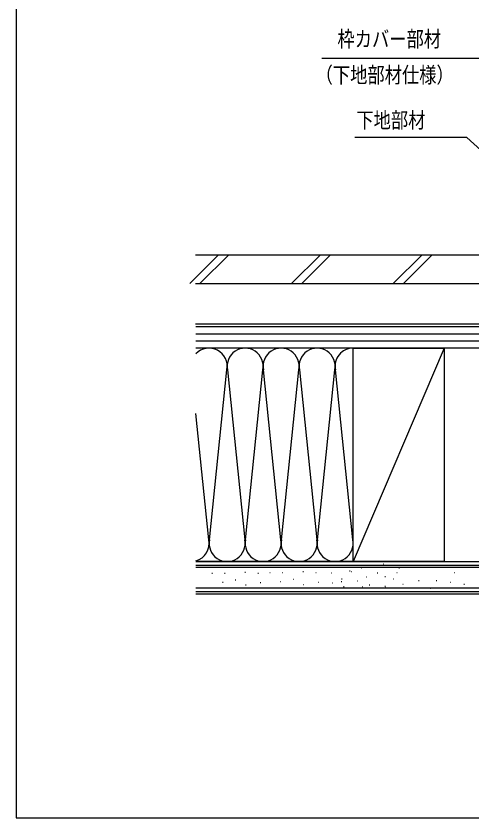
# Model space of a CAD drawing. Units: millimetres, scale not verified. Extents: x -527 to 523, y -789 to 788.
# Drawn here: x -527.2 to -337.2, y -788.6 to -454 of the extents above; entities that cross this region are included whole.
import ezdxf
from ezdxf.enums import TextEntityAlignment as Align

# ---------------------------------------------------------------- set-up
doc = ezdxf.new("R2010")
doc.units = ezdxf.units.MM
doc.header["$LTSCALE"] = 4
for name, color, linetype in [('0-7_YKK_D', 6, 'Continuous'), ('0-8_YKK_ZWAK', 7, 'Continuous'), ('0-9_YSS_K', 3, 'Continuous'), ('0-A_YSS_KE', 3, 'Continuous')]:
    doc.layers.add(name, color=color, linetype=linetype)
doc.styles.add('ＭＳ ゴシック', font='')
doc.styles.get('ＭＳ ゴシック').set_extended_font_data('MS Gothic')

msp = doc.modelspace()

# ---------------------------------------------------------------- linework, layer by layer
at = {"layer": '0-7_YKK_D'}
for points in [[(-295.217, -516.1), (-296.519, -513.908), (-321.543, -471.751), (-399.775, -471.751)], [(-309.7, -531.433), (-311.592, -529.724), (-339.296, -504.694), (-386.052, -504.694)]]:
    msp.add_lwpolyline(points, dxfattribs=at)
at = {"layer": '0-8_YKK_ZWAK'}
msp.add_line((-527.2, 741.4), (-527.2, -788.6), dxfattribs=at)
msp.add_lwpolyline([(-527.2, -788.6), (522.8, -788.6), (522.8, 741.4)], dxfattribs=at)
at = {"layer": '0-9_YSS_K'}
for p, q in [((-442.79, -553.6), (-454.79, -565.6)), ((-438.548, -553.6), (-450.548, -565.6)), ((-400.364, -553.6), (-412.364, -565.6)), ((-396.121, -553.6), (-408.121, -565.6)), ((-357.938, -553.6), (-369.938, -565.6)), ((-353.695, -553.6), (-365.695, -565.6)), ((-452.2, -583.6), (-259.7, -583.6)), ((-452.2, -586.6), (-259.7, -586.6)), ((-452.2, -589.6), (-259.7, -589.6)), ((-259.7, -592.6), (-452.2, -592.6)), ((-386.701, -592.6), (-452.2, -592.6)), ((-348.701, -592.6), (-386.701, -681.6)), ((-386.701, -681.6), (-386.701, -592.6)), ((-446.543, -672.568), (-439.36, -601.632)), ((-439.043, -601.632), (-431.86, -672.568)), ((-431.543, -672.568), (-424.36, -601.632)), ((-416.86, -672.568), (-424.043, -601.632)), ((-416.543, -672.568), (-409.36, -601.632)), ((-409.043, -601.632), (-401.86, -672.568)), ((-401.543, -672.568), (-394.36, -601.632)), ((-386.86, -672.568), (-394.043, -601.632)), ((-446.86, -672.568), (-452.2, -619.834)), ((-386.702, -681.6), (-452.2, -681.6)), ((-452.2, -683.1), (-252.2, -683.1)), ((-407.628, -685.778), (-407.428, -685.778)), ((-387.993, -685.645), (-388.193, -685.645)), ((-383.048, -684.321), (-383.248, -684.321)), ((-373.983, -682.672), (-374.183, -682.672)), ((-367.389, -684.321), (-367.589, -684.321)), ((-360.884, -684.166), (-361.084, -684.166)), ((-351.818, -684.166), (-352.018, -684.166)), ((-338.631, -684.166), (-338.831, -684.166)), ((-445.552, -686.472), (-445.352, -686.472)), ((-440.28, -686.472), (-440.08, -686.472)), ((-431.772, -685.993), (-431.572, -685.993)), ((-426.38, -686.472), (-426.18, -686.472)), ((-421.408, -686.257), (-421.208, -686.257)), ((-416.136, -686.257), (-415.936, -686.257)), ((-411.702, -689.013), (-411.502, -689.013)), ((-402.236, -686.257), (-402.036, -686.257)), ((-395.765, -686.377), (-395.565, -686.377)), ((-391.29, -688.941), (-391.49, -688.941)), ((-387.342, -685.985), (-387.542, -685.985)), ((-381.07, -688.117), (-381.27, -688.117)), ((-376.455, -686.469), (-376.655, -686.469)), ((-373.246, -687.962), (-373.446, -687.962)), ((-369.862, -688.941), (-370.062, -688.941)), ((-368.301, -686.314), (-368.501, -686.314)), ((-344.401, -686.314), (-344.601, -686.314)), ((-441.119, -690.187), (-440.919, -690.187)), ((-435.846, -689.228), (-435.646, -689.228)), ((-431.533, -691.385), (-431.333, -691.385)), ((-425.421, -690.426), (-425.221, -690.426)), ((-416.975, -689.972), (-416.775, -689.972)), ((-407.389, -691.17), (-407.189, -691.17)), ((-401.277, -690.211), (-401.077, -690.211)), ((-395.286, -690.571), (-395.086, -690.571)), ((-391.432, -690.075), (-391.632, -690.075)), ((-390.466, -692.238), (-390.666, -692.238)), ((-384.697, -689.766), (-384.897, -689.766)), ((-382.718, -692.238), (-382.918, -692.238)), ((-379.752, -691.414), (-379.952, -691.414)), ((-373.246, -692.083), (-373.446, -692.083)), ((-373.158, -692.238), (-373.358, -692.238)), ((-365.829, -691.259), (-366.029, -691.259)), ((-359.235, -689.611), (-359.435, -689.611)), ((-351.818, -689.611), (-352.018, -689.611)), ((-346.049, -690.435), (-346.249, -690.435)), ((-340.28, -691.259), (-340.48, -691.259)), ((-452.2, -692.6), (-252.2, -692.6)), ((-452.2, -695.1), (-252.2, -695.1)), ((-354.29, -692.907), (-354.49, -692.907))]:
    msp.add_line(p, q, dxfattribs=at)
for centre, start, end in [((-446.701, -600.1), 348.21646, 137.14991), ((-431.701, -600.1), 348.21646, 191.78354), ((-416.701, -600.1), 348.21646, 191.78354), ((-401.701, -600.1), 348.21646, 191.78354), ((-386.701, -600.1), 90, 191.78354), ((-454.202, -674.1), 285.47795, 11.78352), ((-439.202, -674.1), 168.21638, 11.78352), ((-424.202, -674.1), 168.21638, 11.78352), ((-409.202, -674.1), 168.21638, 11.78352), ((-394.202, -674.1), 168.21638, 11.78352)]:
    msp.add_arc(centre, 7.5, start, end, dxfattribs=at)
at = {"layer": '0-A_YSS_KE'}
for p, q in [((-452.401, -553.6), (-254.8, -553.6)), ((-331.201, -582.599), (-452.401, -582.599)), ((-386.701, -681.6), (-386.701, -592.6)), ((-386.701, -592.6), (-348.701, -592.6)), ((-348.701, -592.6), (-348.701, -681.6)), ((-452.2, -681.6), (-252.2, -681.6)), ((-348.701, -681.6), (-386.701, -681.6)), ((-258.7, -684.1), (-452.2, -684.1)), ((-452.2, -694.1), (-252.2, -694.1))]:
    msp.add_line(p, q, dxfattribs=at)
msp.add_lwpolyline([(-452.401, -565.6), (-254.8, -565.6), (-254.8, -553.6)], dxfattribs=at)

# ---------------------------------------------------------------- texts
at = {"layer": '0-7_YKK_D', "style": 'ＭＳ ゴシック', "width": 0.8}
for s, p in [('枠カバー部材', (-393.223, -468.872)), ('（下地部材仕様）', (-402.343, -483.872)), ('下地部材', (-385.363, -502.749))]:
    msp.add_text(s, height=6.598, dxfattribs=at).set_placement(p, align=Align.BOTTOM_LEFT)

doc.saveas('drawing.dxf')
